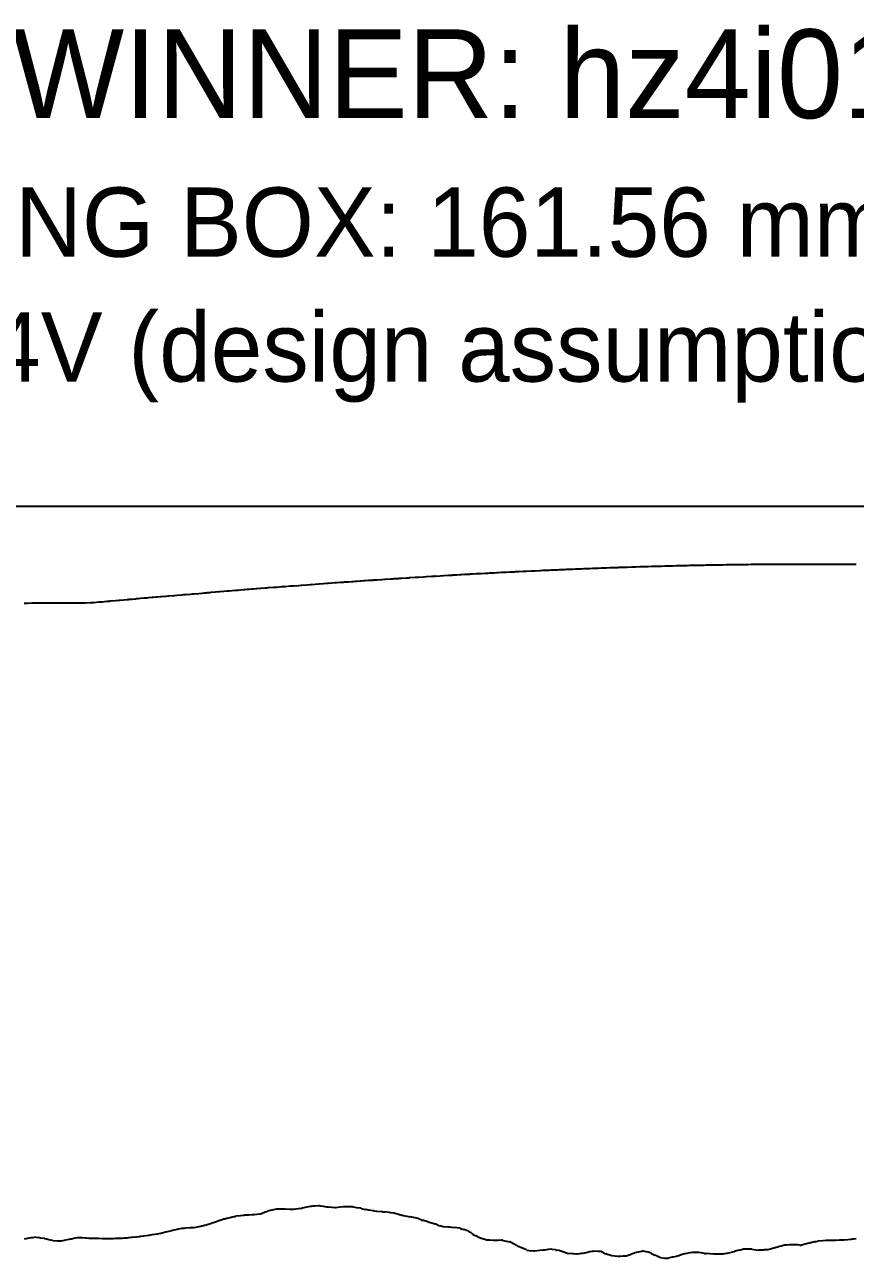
# Model space of a CAD drawing. Extents: x -22 to 217, y -59 to 33.
# Drawn here: x 7.58 to 37.53, y -11.46 to 33.02 of the extents above; entities that cross this region are included whole.
import ezdxf

# ---------------------------------------------------------------- set-up
doc = ezdxf.new("R2010")
doc.units = 0

msp = doc.modelspace()

# ---------------------------------------------------------------- linework, layer by layer
at = {"layer": 'BOUNDING_BOX'}
msp.add_line((139.4452, 15.6545), (-22.1168, 15.6545), dxfattribs=at)
at = {"layer": 'MIDPLANE_Z0_OUTLINE'}
for p, q in [((26.1832, 13.3449), (26.2654, 13.3487)), ((26.2654, 13.3487), (26.2791, 13.3494)), ((26.2791, 13.3494), (26.4581, 13.3572)), ((26.4581, 13.3572), (26.4972, 13.3589)), ((26.4972, 13.3589), (26.5632, 13.3619)), ((26.5632, 13.3619), (26.5791, 13.3626)), ((26.5791, 13.3626), (26.7581, 13.3703)), ((26.7581, 13.3703), (26.8109, 13.3725)), ((26.8109, 13.3725), (26.8627, 13.3748)), ((26.8627, 13.3748), (26.8791, 13.3755)), ((26.8791, 13.3755), (27.0581, 13.383)), ((27.0581, 13.383), (27.1241, 13.3858)), ((27.1241, 13.3858), (27.1637, 13.3875)), ((27.1637, 13.3875), (27.1791, 13.3881)), ((27.1791, 13.3881), (27.3581, 13.3954)), ((27.3581, 13.3954), (27.4369, 13.3986)), ((27.4369, 13.3986), (27.4658, 13.3998)), ((27.4658, 13.3998), (27.4791, 13.4004)), ((27.4791, 13.4004), (27.6581, 13.4074)), ((27.6581, 13.4074), (27.7493, 13.411)), ((27.7493, 13.411), (27.7688, 13.4118)), ((27.7688, 13.4118), (27.7791, 13.4122)), ((27.7791, 13.4122), (27.9581, 13.4191)), ((27.9581, 13.4191), (28.0614, 13.4231)), ((28.0614, 13.4231), (28.0724, 13.4235)), ((28.0724, 13.4235), (28.0791, 13.4238)), ((28.0791, 13.4238), (28.2581, 13.4304)), ((28.2581, 13.4304), (28.373, 13.4347)), ((28.373, 13.4347), (28.3765, 13.4348)), ((28.3765, 13.4348), (28.3791, 13.4349)), ((28.3791, 13.4349), (28.471, 13.4382)), ((28.471, 13.4382), (28.5408, 13.4408)), ((28.5408, 13.4408), (28.5581, 13.4414)), ((28.5581, 13.4414), (28.6791, 13.4459)), ((28.6791, 13.4459), (28.6824, 13.446)), ((28.6824, 13.446), (28.6844, 13.4461)), ((28.6844, 13.4461), (28.8581, 13.4523)), ((28.8581, 13.4523), (28.9791, 13.4566)), ((28.9791, 13.4566), (28.9886, 13.4569)), ((28.9886, 13.4569), (28.9955, 13.4571)), ((28.9955, 13.4571), (29.1581, 13.4627)), ((29.1581, 13.4627), (29.2791, 13.4668)), ((29.2791, 13.4668), (29.2942, 13.4673)), ((29.2942, 13.4673), (29.3059, 13.4676)), ((29.3059, 13.4676), (29.4581, 13.4725)), ((29.4581, 13.4725), (29.5791, 13.4765)), ((29.5791, 13.4765), (29.5992, 13.4771)), ((29.5992, 13.4771), (29.6159, 13.4776)), ((29.6159, 13.4776), (29.7581, 13.482)), ((29.7581, 13.482), (29.8791, 13.4857)), ((29.8791, 13.4857), (29.9036, 13.4864)), ((29.9036, 13.4864), (29.9254, 13.487)), ((29.9254, 13.487), (30.0581, 13.491)), ((30.0581, 13.491), (30.1791, 13.4945)), ((30.1791, 13.4945), (30.2074, 13.4953)), ((30.2074, 13.4953), (30.2344, 13.4961)), ((30.2344, 13.4961), (30.3581, 13.4996)), ((30.3581, 13.4996), (30.4791, 13.503)), ((30.4791, 13.503), (30.5106, 13.5038)), ((30.5106, 13.5038), (30.543, 13.5047)), ((30.543, 13.5047), (30.6581, 13.5078)), ((30.6581, 13.5078), (30.7791, 13.5111)), ((30.7791, 13.5111), (30.8134, 13.5119)), ((30.8134, 13.5119), (30.8512, 13.5129)), ((30.8512, 13.5129), (30.9581, 13.5156)), ((30.9581, 13.5156), (31.0791, 13.5187)), ((31.0791, 13.5187), (31.1156, 13.5196)), ((31.1156, 13.5196), (31.1589, 13.5206)), ((31.1589, 13.5206), (31.2581, 13.523)), ((31.2581, 13.523), (31.3791, 13.526)), ((31.3791, 13.526), (31.4173, 13.5268)), ((31.4173, 13.5268), (31.4662, 13.5279)), ((31.4662, 13.5279), (31.5581, 13.53)), ((31.5581, 13.53), (31.6791, 13.5327)), ((31.6791, 13.5327), (31.7186, 13.5335)), ((31.7186, 13.5335), (31.7729, 13.5346)), ((31.7729, 13.5346), (31.8581, 13.5364)), ((31.8581, 13.5364), (31.9791, 13.539)), ((31.9791, 13.539), (32.0193, 13.5397)), ((32.0193, 13.5397), (32.0791, 13.5408)), ((32.0791, 13.5408), (32.1581, 13.5423)), ((32.1581, 13.5423), (32.2791, 13.5446)), ((32.2791, 13.5446), (32.3197, 13.5453)), ((32.3197, 13.5453), (32.3847, 13.5464)), ((32.3847, 13.5464), (32.4581, 13.5476)), ((32.4581, 13.5476), (32.5791, 13.5497)), ((32.5791, 13.5497), (32.6198, 13.5503)), ((32.6198, 13.5503), (32.6897, 13.5514)), ((32.6897, 13.5514), (32.7581, 13.5524)), ((32.7581, 13.5524), (32.8791, 13.5543)), ((32.8791, 13.5543), (32.9196, 13.5549)), ((32.9196, 13.5549), (32.9942, 13.5559)), ((32.9942, 13.5559), (33.0581, 13.5567)), ((33.0581, 13.5567), (33.1791, 13.5584)), ((33.1791, 13.5584), (33.2192, 13.5589)), ((33.2192, 13.5589), (33.2982, 13.5598)), ((33.2982, 13.5598), (33.3581, 13.5606)), ((33.3581, 13.5606), (33.4791, 13.5621)), ((33.4791, 13.5621), (33.5187, 13.5625)), ((33.5187, 13.5625), (33.6017, 13.5634)), ((33.6017, 13.5634), (33.6581, 13.564)), ((33.6581, 13.564), (33.7791, 13.5653)), ((33.7791, 13.5653), (33.8181, 13.5656)), ((33.8181, 13.5656), (33.9047, 13.5664)), ((33.9047, 13.5664), (33.9581, 13.5669)), ((33.9581, 13.5669), (34.0791, 13.568)), ((34.0791, 13.568), (34.1175, 13.5683)), ((34.1175, 13.5683), (34.2073, 13.569)), ((34.2073, 13.569), (34.2581, 13.5694)), ((34.2581, 13.5694), (34.3791, 13.5703)), ((34.3791, 13.5703), (34.4169, 13.5705)), ((34.4169, 13.5705), (34.5094, 13.5711)), ((34.5094, 13.5711), (34.5581, 13.5714)), ((34.5581, 13.5714), (34.6791, 13.5721)), ((34.6791, 13.5721), (34.7164, 13.5723)), ((34.7164, 13.5723), (34.811, 13.5727)), ((34.811, 13.5727), (34.8581, 13.5729)), ((34.8581, 13.5729), (34.9791, 13.5734)), ((34.9791, 13.5734), (35.016, 13.5735)), ((35.016, 13.5735), (35.1121, 13.5738)), ((35.1121, 13.5738), (35.1581, 13.5739)), ((35.1581, 13.5739), (35.2791, 13.5743)), ((35.2791, 13.5743), (35.3157, 13.5743)), ((35.3157, 13.5743), (35.4127, 13.5744)), ((35.4127, 13.5744), (35.4581, 13.5745)), ((35.4581, 13.5745), (35.5791, 13.5746)), ((35.5791, 13.5746), (35.6155, 13.5746)), ((35.6155, 13.5746), (35.7129, 13.5746)), ((35.7129, 13.5746), (35.7581, 13.5746)), ((35.7581, 13.5746), (35.8791, 13.5745)), ((35.8791, 13.5745), (35.9155, 13.5745)), ((35.9155, 13.5745), (36.0127, 13.5744)), ((36.0127, 13.5744), (36.0581, 13.5743)), ((36.0581, 13.5743), (36.1791, 13.5742)), ((36.1791, 13.5742), (36.2156, 13.5741)), ((36.2156, 13.5741), (36.3122, 13.5739)), ((36.3122, 13.5739), (36.3581, 13.5737)), ((36.3581, 13.5737), (36.4791, 13.5735)), ((36.4791, 13.5735), (36.5158, 13.5734)), ((36.5158, 13.5734), (36.6114, 13.5731)), ((36.6114, 13.5731), (36.6581, 13.5729)), ((36.6581, 13.5729), (36.7791, 13.5725)), ((36.7791, 13.5725), (36.816, 13.5724)), ((36.816, 13.5724), (36.9103, 13.572)), ((36.9103, 13.572), (36.9581, 13.5718)), ((36.9581, 13.5718), (37.0791, 13.5713)), ((37.0791, 13.5713), (37.1163, 13.5711)), ((37.1163, 13.5711), (37.2089, 13.5706)), ((37.2089, 13.5706), (37.2581, 13.5703)), ((37.2581, 13.5703), (37.3791, 13.5697)), ((37.3791, 13.5697), (37.4166, 13.5695)), ((37.4166, 13.5695), (37.5073, 13.569)), ((37.5073, 13.569), (37.5581, 13.5686)), ((18.6581, 12.8961), (18.7791, 12.9051)), ((18.7791, 12.9051), (18.8128, 12.9075)), ((18.8128, 12.9075), (18.8483, 12.9099)), ((18.8483, 12.9099), (18.9581, 12.9179)), ((18.9581, 12.9179), (19.0791, 12.9267)), ((19.0791, 12.9267), (19.1193, 12.9295)), ((19.1193, 12.9295), (19.1714, 12.9331)), ((19.1714, 12.9331), (19.2581, 12.9392)), ((19.2581, 12.9392), (19.3791, 12.9479)), ((19.3791, 12.9479), (19.422, 12.9508)), ((19.422, 12.9508), (19.494, 12.9556)), ((19.494, 12.9556), (19.5581, 12.9601)), ((19.5581, 12.9601), (19.6791, 12.9686)), ((19.6791, 12.9686), (19.7199, 12.9713)), ((19.7199, 12.9713), (19.8161, 12.9778)), ((19.8161, 12.9778), (19.8581, 12.9807)), ((19.8581, 12.9807), (19.9791, 12.989)), ((19.9791, 12.989), (20.0113, 12.9912)), ((20.0113, 12.9912), (20.1378, 12.9995)), ((20.1378, 12.9995), (20.1581, 13.0009)), ((20.1581, 13.0009), (20.2791, 13.0091)), ((20.2791, 13.0091), (20.2937, 13.0101)), ((20.2937, 13.0101), (20.443, 13.0198)), ((20.443, 13.0198), (20.4581, 13.0207)), ((20.4581, 13.0207), (20.4591, 13.0208)), ((20.4591, 13.0208), (20.5732, 13.0285)), ((20.5732, 13.0285), (20.5791, 13.0289)), ((20.5791, 13.0289), (20.7581, 13.0404)), ((20.7581, 13.0404), (20.7801, 13.0418)), ((20.7801, 13.0418), (20.8654, 13.0474)), ((20.8654, 13.0474), (20.8791, 13.0483)), ((20.8791, 13.0483), (21.0581, 13.0597)), ((21.0581, 13.0597), (21.1007, 13.0624)), ((21.1007, 13.0624), (21.1625, 13.0664)), ((21.1625, 13.0664), (21.1791, 13.0675)), ((21.1791, 13.0675), (21.3581, 13.0787)), ((21.3581, 13.0787), (21.421, 13.0827)), ((21.421, 13.0827), (21.4632, 13.0854)), ((21.4632, 13.0854), (21.4791, 13.0864)), ((21.4791, 13.0864), (21.6581, 13.0975)), ((21.6581, 13.0975), (21.7409, 13.1026)), ((21.7409, 13.1026), (21.7666, 13.1043)), ((21.7666, 13.1043), (21.7791, 13.1051)), ((21.7791, 13.1051), (21.9581, 13.116)), ((21.9581, 13.116), (22.0606, 13.1222)), ((22.0606, 13.1222), (22.0721, 13.123)), ((22.0721, 13.123), (22.0791, 13.1234)), ((22.0791, 13.1234), (22.2483, 13.1336)), ((22.2483, 13.1336), (22.2581, 13.1342)), ((22.2581, 13.1342), (22.3666, 13.1407)), ((22.3691, 13.1409), (22.3666, 13.1407)), ((22.3791, 13.1415), (22.3691, 13.1409)), ((22.3791, 13.1415), (22.3797, 13.1416)), ((22.3797, 13.1416), (22.3799, 13.1416)), ((22.3799, 13.1416), (22.5581, 13.1525)), ((22.5581, 13.1525), (22.6791, 13.16)), ((22.6791, 13.16), (22.6908, 13.1607)), ((22.6908, 13.1607), (22.6995, 13.1612)), ((22.6995, 13.1612), (22.8581, 13.1708)), ((22.8581, 13.1708), (22.9791, 13.1781)), ((22.9791, 13.1781), (23.0006, 13.1793)), ((23.0006, 13.1793), (23.0187, 13.1804)), ((23.0187, 13.1804), (23.1581, 13.1886)), ((23.1581, 13.1886), (23.2791, 13.1958)), ((23.2791, 13.1958), (23.3087, 13.1974)), ((23.3087, 13.1974), (23.3373, 13.199)), ((23.3373, 13.199), (23.4581, 13.206)), ((23.4581, 13.206), (23.5791, 13.213)), ((23.5791, 13.213), (23.615, 13.215)), ((23.615, 13.215), (23.6555, 13.2172)), ((23.6555, 13.2172), (23.7581, 13.223)), ((23.7581, 13.223), (23.8791, 13.2298)), ((23.8791, 13.2298), (23.9193, 13.2319)), ((23.9193, 13.2319), (23.9731, 13.2348)), ((23.9731, 13.2348), (24.0581, 13.2395)), ((24.0581, 13.2395), (24.1791, 13.2461)), ((24.1791, 13.2461), (24.2212, 13.2483)), ((24.2212, 13.2483), (24.2902, 13.2519)), ((24.2902, 13.2519), (24.3581, 13.2555)), ((24.3581, 13.2555), (24.4791, 13.262)), ((24.4791, 13.262), (24.5204, 13.2641)), ((24.5204, 13.2641), (24.6068, 13.2685)), ((24.6068, 13.2685), (24.6581, 13.2712)), ((24.6581, 13.2712), (24.7791, 13.2775)), ((24.7791, 13.2775), (24.8164, 13.2793)), ((24.8164, 13.2793), (24.9229, 13.2846)), ((24.9229, 13.2846), (24.9581, 13.2864)), ((24.9581, 13.2864), (25.0791, 13.2926)), ((25.0791, 13.2926), (25.1084, 13.294)), ((25.1084, 13.294), (25.2387, 13.3003)), ((25.2387, 13.3003), (25.2581, 13.3013)), ((25.2581, 13.3013), (25.3791, 13.3074)), ((25.3791, 13.3074), (25.3954, 13.3081)), ((25.3954, 13.3081), (25.554, 13.3156)), ((25.554, 13.3156), (25.5581, 13.3158)), ((25.5581, 13.3158), (25.6383, 13.3198)), ((25.6383, 13.3198), (25.6777, 13.3217)), ((25.6777, 13.3217), (25.6791, 13.3217)), ((25.6791, 13.3217), (25.8581, 13.33)), ((25.8581, 13.33), (25.8688, 13.3305)), ((25.8688, 13.3305), (25.97, 13.3353)), ((25.97, 13.3353), (25.9791, 13.3357)), ((25.9791, 13.3357), (26.1581, 13.3438)), ((26.1581, 13.3438), (26.1832, 13.3449)), ((13.0791, 12.4536), (13.2581, 12.4685)), ((13.2581, 12.4685), (13.3113, 12.473)), ((13.3113, 12.473), (13.3621, 12.4774)), ((13.3621, 12.4774), (13.3791, 12.4788)), ((13.3791, 12.4788), (13.5581, 12.4937)), ((13.5581, 12.4937), (13.6388, 12.5004)), ((13.6388, 12.5004), (13.666, 12.5028)), ((13.666, 12.5028), (13.6791, 12.5039)), ((13.6791, 12.5039), (13.8581, 12.5188)), ((13.8581, 12.5188), (13.9662, 12.5278)), ((13.9662, 12.5278), (13.974, 12.5285)), ((13.974, 12.5285), (13.9791, 12.529)), ((13.9791, 12.529), (14.0622, 12.5359)), ((14.0622, 12.5359), (14.1208, 12.5407)), ((14.1208, 12.5407), (14.1581, 12.544)), ((14.1581, 12.544), (14.2791, 12.5545)), ((14.2791, 12.5545), (14.2878, 12.5552)), ((14.2878, 12.5552), (14.294, 12.5557)), ((14.294, 12.5557), (14.4581, 12.5698)), ((14.4581, 12.5698), (14.5791, 12.5802)), ((14.5791, 12.5802), (14.6021, 12.582)), ((14.6021, 12.582), (14.6219, 12.5836)), ((14.6219, 12.5836), (14.7581, 12.5951)), ((14.7581, 12.5951), (14.8791, 12.6053)), ((14.8791, 12.6053), (14.9133, 12.6081)), ((14.9133, 12.6081), (14.9492, 12.6109)), ((14.9492, 12.6109), (15.0581, 12.62)), ((15.0581, 12.62), (15.1791, 12.63)), ((15.1791, 12.63), (15.2204, 12.6333)), ((15.2204, 12.6333), (15.2759, 12.6376)), ((15.2759, 12.6376), (15.3581, 12.6443)), ((15.3581, 12.6443), (15.4791, 12.6542)), ((15.4791, 12.6542), (15.5224, 12.6575)), ((15.5224, 12.6575), (15.602, 12.6637)), ((15.602, 12.6637), (15.6581, 12.6682)), ((15.6581, 12.6682), (15.7791, 12.678)), ((15.7791, 12.678), (15.8173, 12.6809)), ((15.8173, 12.6809), (15.9277, 12.6894)), ((15.9277, 12.6894), (15.9581, 12.6918)), ((15.9581, 12.6918), (16.0791, 12.7014)), ((16.0791, 12.7014), (16.102, 12.7032)), ((16.102, 12.7032), (16.253, 12.7147)), ((16.253, 12.7147), (16.2581, 12.7151)), ((16.2581, 12.7151), (16.3175, 12.7198)), ((16.3175, 12.7198), (16.3757, 12.7244)), ((16.3757, 12.7244), (16.3791, 12.7246)), ((16.3791, 12.7246), (16.5581, 12.7382)), ((16.5581, 12.7382), (16.578, 12.7397)), ((16.578, 12.7397), (16.6654, 12.7465)), ((16.6654, 12.7465), (16.6791, 12.7476)), ((16.6791, 12.7476), (16.8581, 12.7611)), ((16.8581, 12.7611), (16.9028, 12.7644)), ((16.9028, 12.7644), (16.9621, 12.7691)), ((16.9621, 12.7691), (16.9791, 12.7704)), ((16.9791, 12.7704), (17.1581, 12.7838)), ((17.1581, 12.7838), (17.2273, 12.789)), ((17.2273, 12.789), (17.2639, 12.7918)), ((17.2639, 12.7918), (17.2791, 12.793)), ((17.2791, 12.793), (17.4581, 12.8063)), ((17.4581, 12.8063), (17.5516, 12.8133)), ((17.5516, 12.8133), (17.5694, 12.8146)), ((17.5694, 12.8146), (17.5791, 12.8154)), ((17.5791, 12.8154), (17.7581, 12.8286)), ((17.7581, 12.8286), (17.8757, 12.8374)), ((17.8757, 12.8374), (17.8776, 12.8375)), ((17.8776, 12.8375), (17.8791, 12.8376)), ((17.8791, 12.8376), (17.9027, 12.8394)), ((17.9027, 12.8394), (17.9216, 12.8407)), ((17.9216, 12.8407), (18.0581, 12.8512)), ((18.0581, 12.8512), (18.1791, 12.8605)), ((18.1791, 12.8605), (18.1913, 12.8613)), ((18.1913, 12.8613), (18.2003, 12.862)), ((18.2003, 12.862), (18.3581, 12.8739)), ((18.3581, 12.8739), (18.4791, 12.883)), ((18.4791, 12.883), (18.5033, 12.8848)), ((18.5033, 12.8848), (18.5246, 12.8863)), ((18.5246, 12.8863), (18.6581, 12.8961)), ((7.5581, 12.1644), (7.6048, 12.1665)), ((7.6048, 12.1665), (7.6627, 12.1692)), ((7.6627, 12.1692), (7.6791, 12.17)), ((7.6791, 12.17), (7.8581, 12.1712)), ((7.8581, 12.1712), (7.9099, 12.1715)), ((7.9099, 12.1715), (7.9633, 12.1719)), ((7.9633, 12.1719), (7.9791, 12.172)), ((7.9791, 12.172), (8.1581, 12.1721)), ((8.1581, 12.1721), (8.2105, 12.1721)), ((8.2105, 12.1721), (8.2635, 12.1722)), ((8.2635, 12.1722), (8.2791, 12.1722)), ((8.2791, 12.1722), (8.4581, 12.1722)), ((8.4581, 12.1722), (8.5105, 12.1722)), ((8.5105, 12.1722), (8.5635, 12.1722)), ((8.5635, 12.1722), (8.5791, 12.1722)), ((8.5791, 12.1722), (8.7581, 12.1722)), ((8.7581, 12.1722), (8.8105, 12.1722)), ((8.8105, 12.1722), (8.8635, 12.1722)), ((8.8635, 12.1722), (8.8791, 12.1722)), ((8.8791, 12.1722), (9.0581, 12.1722)), ((9.0581, 12.1722), (9.1106, 12.1722)), ((9.1106, 12.1722), (9.1635, 12.1723)), ((9.1635, 12.1723), (9.1791, 12.1723)), ((9.1791, 12.1723), (9.3581, 12.1729)), ((9.3581, 12.1729), (9.4114, 12.1731)), ((9.4114, 12.1731), (9.4634, 12.1733)), ((9.4634, 12.1733), (9.4791, 12.1733)), ((9.4791, 12.1733), (9.6581, 12.1768)), ((9.6581, 12.1768), (9.7162, 12.1779)), ((9.7162, 12.1779), (9.7633, 12.1789)), ((9.7633, 12.1789), (9.7791, 12.1792)), ((9.7791, 12.1792), (9.9581, 12.1881)), ((9.9581, 12.1881), (10.03, 12.1917)), ((10.03, 12.1917), (10.0646, 12.1935)), ((10.0646, 12.1935), (10.0791, 12.1943)), ((10.0791, 12.1943), (10.2581, 12.2078)), ((10.2581, 12.2078), (10.3533, 12.215)), ((10.3533, 12.215), (10.3699, 12.2163)), ((10.3699, 12.2163), (10.3791, 12.217)), ((10.3791, 12.217), (10.542, 12.2311)), ((10.542, 12.2311), (10.5581, 12.2325)), ((10.5581, 12.2325), (10.6539, 12.2407)), ((10.6617, 12.2415), (10.6539, 12.2407)), ((10.6791, 12.243), (10.6617, 12.2415)), ((10.6791, 12.243), (10.6806, 12.2431)), ((10.6806, 12.2431), (10.6815, 12.2432)), ((10.6815, 12.2432), (10.8581, 12.2595)), ((10.8581, 12.2595), (10.9791, 12.2707)), ((10.9791, 12.2707), (10.9973, 12.2723)), ((10.9973, 12.2723), (11.0119, 12.2736)), ((11.0119, 12.2736), (11.1581, 12.287)), ((11.1581, 12.287), (11.2791, 12.2981)), ((11.2791, 12.2981), (11.3107, 12.3009)), ((11.3107, 12.3009), (11.3419, 12.3036)), ((11.3419, 12.3036), (11.4581, 12.3141)), ((11.4581, 12.3141), (11.5791, 12.325)), ((11.5791, 12.325), (11.6196, 12.3285)), ((11.6196, 12.3285), (11.6712, 12.3329)), ((11.6712, 12.3329), (11.7581, 12.3406)), ((11.7581, 12.3406), (11.8791, 12.3514)), ((11.8791, 12.3514), (11.9228, 12.3551)), ((11.9228, 12.3551), (11.9999, 12.3616)), ((11.9999, 12.3616), (12.0581, 12.3667)), ((12.0581, 12.3667), (12.1791, 12.3773)), ((12.1791, 12.3773), (12.2179, 12.3805)), ((12.2179, 12.3805), (12.3281, 12.3898)), ((12.3281, 12.3898), (12.3581, 12.3924)), ((12.3581, 12.3924), (12.4791, 12.4029)), ((12.4791, 12.4029), (12.5007, 12.4047)), ((12.5007, 12.4047), (12.656, 12.4177)), ((12.656, 12.4177), (12.6581, 12.4178)), ((12.6581, 12.4178), (12.6801, 12.4198)), ((12.6801, 12.4198), (12.7734, 12.4278)), ((12.7734, 12.4278), (12.7791, 12.4283)), ((12.7791, 12.4283), (12.9581, 12.4433)), ((12.9581, 12.4433), (12.9837, 12.4454)), ((12.9837, 12.4454), (13.0638, 12.4523)), ((13.0638, 12.4523), (13.0791, 12.4536)), ((16.3051, -9.7802), (16.2581, -9.7985)), ((16.3583, -9.7596), (16.3051, -9.7802)), ((16.3791, -9.7515), (16.3583, -9.7596)), ((16.5581, -9.7095), (16.3791, -9.7515)), ((16.6506, -9.6877), (16.5581, -9.7095)), ((16.6691, -9.6839), (16.6506, -9.6877)), ((16.6791, -9.6818), (16.6691, -9.6839)), ((16.8581, -9.686), (16.6791, -9.6818)), ((16.9502, -9.6881), (16.8581, -9.686)), ((16.9694, -9.6889), (16.9502, -9.6881)), ((16.9791, -9.6893), (16.9694, -9.6889)), ((17.1581, -9.6978), (16.9791, -9.6893)), ((17.2367, -9.7016), (17.1581, -9.6978)), ((17.2659, -9.6997), (17.2367, -9.7016)), ((17.2791, -9.6989), (17.2659, -9.6997)), ((17.4432, -9.6751), (17.2791, -9.6989)), ((17.4581, -9.673), (17.4432, -9.6751)), ((17.5531, -9.6593), (17.4581, -9.673)), ((17.5531, -9.6593), (17.5628, -9.6577)), ((17.5628, -9.6577), (17.5791, -9.6552)), ((17.5816, -9.655), (17.5791, -9.6552)), ((17.5836, -9.6548), (17.5816, -9.655)), ((17.7581, -9.6144), (17.5836, -9.6548)), ((17.8791, -9.5864), (17.7581, -9.6144)), ((17.9143, -9.5852), (17.8791, -9.5864)), ((17.9546, -9.5837), (17.9143, -9.5852)), ((18.0581, -9.5756), (17.9546, -9.5837)), ((18.1791, -9.5661), (18.0581, -9.5756)), ((18.2144, -9.5693), (18.1791, -9.5661)), ((18.2645, -9.5739), (18.2144, -9.5693)), ((18.3581, -9.5901), (18.2645, -9.5739)), ((18.4791, -9.6112), (18.3581, -9.5901)), ((18.505, -9.6101), (18.4791, -9.6112)), ((18.5292, -9.6091), (18.505, -9.6101)), ((18.6581, -9.6231), (18.5292, -9.6091)), ((18.7791, -9.6362), (18.6581, -9.6231)), ((18.7925, -9.6356), (18.7791, -9.6362)), ((18.8032, -9.6351), (18.7925, -9.6356)), ((18.9581, -9.6167), (18.8032, -9.6351)), ((19.0791, -9.6023), (18.9581, -9.6167)), ((19.1065, -9.6033), (19.0791, -9.6023)), ((19.134, -9.6044), (19.1065, -9.6033)), ((19.2581, -9.6037), (19.134, -9.6044)), ((19.3791, -9.603), (19.2581, -9.6037)), ((19.4022, -9.6081), (19.3791, -9.603)), ((19.4252, -9.6131), (19.4022, -9.6081)), ((19.5581, -9.6328), (19.4252, -9.6131)), ((19.6791, -9.6507), (19.5581, -9.6328)), ((19.6837, -9.651), (19.6791, -9.6507)), ((19.6871, -9.6512), (19.6837, -9.651)), ((19.7011, -9.655), (19.6871, -9.6512)), ((19.7165, -9.6593), (19.7011, -9.655)), ((19.7165, -9.6593), (19.8581, -9.6957)), ((19.9253, -9.713), (19.8581, -9.6957)), ((19.9666, -9.7228), (19.9253, -9.713)), ((19.9791, -9.7258), (19.9666, -9.7228)), ((20.1581, -9.7527), (19.9791, -9.7258)), ((20.182, -9.7564), (20.1581, -9.7527)), ((20.2722, -9.7659), (20.182, -9.7564)), ((20.2791, -9.7667), (20.2722, -9.7659)), ((20.4581, -9.779), (20.2791, -9.7667)), ((20.4592, -9.7791), (20.4581, -9.779)), ((20.4873, -9.7802), (20.4592, -9.7791)), ((20.4873, -9.7802), (20.5791, -9.7839)), ((20.5834, -9.7847), (20.5791, -9.7839)), ((20.7271, -9.8113), (20.5834, -9.7847)), ((14.2791, -10.2144), (14.1581, -10.2481)), ((14.3125, -10.2044), (14.2791, -10.2144)), ((14.3429, -10.1954), (14.3125, -10.2044)), ((14.4581, -10.1505), (14.3429, -10.1954)), ((14.5791, -10.1034), (14.4581, -10.1505)), ((14.6139, -10.0935), (14.5791, -10.1034)), ((14.6609, -10.0802), (14.6139, -10.0935)), ((14.7581, -10.0528), (14.6609, -10.0802)), ((14.7963, -10.042), (14.7581, -10.0528)), ((14.859, -10.0273), (14.7963, -10.042)), ((14.8791, -10.0226), (14.859, -10.0273)), ((15.0275, -9.9847), (14.8791, -10.0226)), ((15.0581, -9.9769), (15.0275, -9.9847)), ((15.1273, -9.9593), (15.0581, -9.9769)), ((15.1273, -9.9593), (15.1428, -9.9554)), ((15.1428, -9.9554), (15.1791, -9.9463)), ((15.1874, -9.9454), (15.1791, -9.9463)), ((15.1936, -9.9448), (15.1874, -9.9454)), ((15.3581, -9.9257), (15.1936, -9.9448)), ((15.4791, -9.9117), (15.3581, -9.9257)), ((15.5064, -9.909), (15.4791, -9.9117)), ((15.5318, -9.9065), (15.5064, -9.909)), ((15.6581, -9.9014), (15.5318, -9.9065)), ((15.7791, -9.8966), (15.6581, -9.9014)), ((15.8142, -9.8921), (15.7791, -9.8966)), ((15.8509, -9.8874), (15.8142, -9.8921)), ((15.9581, -9.8797), (15.8509, -9.8874)), ((16.0791, -9.8711), (15.9581, -9.8797)), ((16.1429, -9.845), (16.0791, -9.8711)), ((16.2282, -9.8101), (16.1429, -9.845)), ((16.2581, -9.7985), (16.2282, -9.8101)), ((20.7581, -9.8141), (20.7271, -9.8113)), ((20.8791, -9.8252), (20.7581, -9.8141)), ((20.9068, -9.8337), (20.8791, -9.8252)), ((20.9817, -9.8567), (20.9068, -9.8337)), ((21.0581, -9.8779), (20.9817, -9.8567)), ((21.1791, -9.9115), (21.0581, -9.8779)), ((21.2032, -9.9121), (21.1791, -9.9115)), ((21.2257, -9.9127), (21.2032, -9.9121)), ((21.2257, -9.9127), (21.3581, -9.9384)), ((21.3581, -9.9384), (21.4652, -9.9593)), ((21.4692, -9.96), (21.4652, -9.9593)), ((21.477, -9.9614), (21.4692, -9.96)), ((21.4783, -9.9619), (21.477, -9.9614)), ((21.4791, -9.9622), (21.4783, -9.9619)), ((21.6581, -9.9974), (21.4791, -9.9622)), ((21.7272, -10.0111), (21.6581, -9.9974)), ((21.7682, -10.0277), (21.7272, -10.0111)), ((21.7791, -10.0322), (21.7682, -10.0277)), ((21.9026, -10.0802), (21.7791, -10.0322)), ((21.9026, -10.0802), (21.9425, -10.0958)), ((21.9581, -10.0992), (21.9425, -10.0958)), ((22.0791, -10.126), (21.9581, -10.0992)), ((22.1034, -10.1381), (22.0791, -10.126)), ((22.1679, -10.1704), (22.1034, -10.1381)), ((22.2581, -10.193), (22.1679, -10.1704)), ((22.3791, -10.2232), (22.2581, -10.193)), ((22.3931, -10.2286), (22.3791, -10.2232)), ((22.4051, -10.2332), (22.3931, -10.2286)), ((11.7581, -10.6754), (11.7214, -10.6802)), ((11.7637, -10.6747), (11.7581, -10.6754)), ((11.8674, -10.6615), (11.7637, -10.6747)), ((11.8791, -10.6601), (11.8674, -10.6615)), ((12.0581, -10.6328), (11.8791, -10.6601)), ((12.114, -10.6243), (12.0581, -10.6328)), ((12.1617, -10.6173), (12.114, -10.6243)), ((12.1791, -10.6148), (12.1617, -10.6173)), ((12.3581, -10.5831), (12.1791, -10.6148)), ((12.4762, -10.5621), (12.3581, -10.5831)), ((12.478, -10.5618), (12.4762, -10.5621)), ((12.4791, -10.5617), (12.478, -10.5618)), ((12.4852, -10.5601), (12.4791, -10.5617)), ((12.4888, -10.5592), (12.4852, -10.5601)), ((12.6581, -10.52), (12.4888, -10.5592)), ((12.7791, -10.4919), (12.6581, -10.52)), ((12.823, -10.4802), (12.7791, -10.4919)), ((12.8708, -10.4675), (12.823, -10.4802)), ((12.9581, -10.4468), (12.8708, -10.4675)), ((13.0791, -10.4182), (12.9581, -10.4468)), ((13.1195, -10.4114), (13.0791, -10.4182)), ((13.2486, -10.3897), (13.1195, -10.4114)), ((13.2581, -10.3886), (13.2486, -10.3897)), ((13.3315, -10.3802), (13.2581, -10.3886)), ((13.3752, -10.3752), (13.3315, -10.3802)), ((13.3791, -10.3748), (13.3752, -10.3752)), ((13.5581, -10.3613), (13.3791, -10.3748)), ((13.5786, -10.3598), (13.5581, -10.3613)), ((13.667, -10.3561), (13.5786, -10.3598)), ((13.6791, -10.3556), (13.667, -10.3561)), ((13.8581, -10.3232), (13.6791, -10.3556)), ((13.9277, -10.3106), (13.8581, -10.3232)), ((13.9631, -10.3027), (13.9277, -10.3106)), ((13.9791, -10.2991), (13.9631, -10.3027)), ((14.0623, -10.2752), (13.9791, -10.2991)), ((14.1181, -10.2593), (14.0623, -10.2752)), ((14.1581, -10.2481), (14.1181, -10.2593)), ((22.4543, -10.2494), (22.4051, -10.2332)), ((22.4841, -10.2593), (22.4543, -10.2494)), ((22.4841, -10.2593), (22.5581, -10.2837)), ((22.6306, -10.3077), (22.5581, -10.2837)), ((22.6678, -10.3216), (22.6306, -10.3077)), ((22.6791, -10.3258), (22.6678, -10.3216)), ((22.8581, -10.3363), (22.6791, -10.3258)), ((22.8996, -10.3387), (22.8581, -10.3363)), ((22.9682, -10.3499), (22.8996, -10.3387)), ((22.9791, -10.3517), (22.9682, -10.3499)), ((23.1581, -10.3582), (22.9791, -10.3517)), ((23.1794, -10.3589), (23.1581, -10.3582)), ((23.2755, -10.373), (23.1794, -10.3589)), ((23.2791, -10.3735), (23.2755, -10.373)), ((23.2982, -10.3802), (23.2791, -10.3735)), ((23.2982, -10.3802), (23.4164, -10.422)), ((23.4581, -10.4372), (23.4164, -10.422)), ((23.5791, -10.4813), (23.4581, -10.4372)), ((23.5996, -10.4961), (23.5791, -10.4813)), ((23.6244, -10.5139), (23.5996, -10.4961)), ((23.6759, -10.5447), (23.6244, -10.5139)), ((23.7003, -10.5592), (23.6759, -10.5447)), ((23.7003, -10.5592), (23.7581, -10.6046)), ((23.8005, -10.6378), (23.7581, -10.6046)), ((23.8718, -10.6597), (23.8005, -10.6378)), ((23.8791, -10.6619), (23.8718, -10.6597)), ((23.9169, -10.6802), (23.8791, -10.6619)), ((7.6791, -10.7453), (7.5581, -10.766)), ((7.727, -10.7371), (7.6791, -10.7453)), ((7.8166, -10.7218), (7.727, -10.7371)), ((7.8581, -10.7164), (7.8166, -10.7218)), ((7.9791, -10.7008), (7.8581, -10.7164)), ((7.9989, -10.704), (7.9791, -10.7008)), ((8.1157, -10.7226), (7.9989, -10.704)), ((8.1581, -10.728), (8.1157, -10.7226)), ((8.2791, -10.7433), (8.1581, -10.728)), ((8.3107, -10.7513), (8.2791, -10.7433)), ((8.3715, -10.7668), (8.3107, -10.7513)), ((8.4581, -10.7901), (8.3715, -10.7668)), ((8.5791, -10.8226), (8.4581, -10.7901)), ((8.598, -10.8234), (8.5791, -10.8226)), ((8.6143, -10.8241), (8.598, -10.8234)), ((8.7581, -10.8349), (8.6143, -10.8241)), ((8.8791, -10.844), (8.7581, -10.8349)), ((8.8892, -10.8426), (8.8791, -10.844)), ((8.8968, -10.8415), (8.8892, -10.8426)), ((9.0581, -10.8055), (8.8968, -10.8415)), ((9.1791, -10.7785), (9.0581, -10.8055)), ((9.2218, -10.7719), (9.1791, -10.7785)), ((9.2747, -10.7636), (9.2218, -10.7719)), ((9.3581, -10.7463), (9.2747, -10.7636)), ((9.4791, -10.721), (9.3581, -10.7463)), ((9.5142, -10.7207), (9.4791, -10.721)), ((9.6184, -10.7199), (9.5142, -10.7207)), ((9.6581, -10.724), (9.6184, -10.7199)), ((9.7791, -10.7367), (9.6581, -10.724)), ((9.8164, -10.7383), (9.7791, -10.7367)), ((9.8965, -10.7418), (9.8164, -10.7383)), ((9.9581, -10.7434), (9.8965, -10.7418)), ((10.0791, -10.7465), (9.9581, -10.7434)), ((10.1182, -10.7472), (10.0791, -10.7465)), ((10.1898, -10.7485), (10.1182, -10.7472)), ((10.2581, -10.7497), (10.1898, -10.7485)), ((10.3791, -10.7518), (10.2581, -10.7497)), ((10.4187, -10.752), (10.3791, -10.7518)), ((10.4859, -10.7524), (10.4187, -10.752)), ((10.5581, -10.7529), (10.4859, -10.7524)), ((10.6791, -10.7536), (10.5581, -10.7529)), ((10.7199, -10.7526), (10.6791, -10.7536)), ((10.7874, -10.7509), (10.7199, -10.7526)), ((10.8581, -10.7493), (10.7874, -10.7509)), ((10.9791, -10.7465), (10.8581, -10.7493)), ((11.0215, -10.7439), (10.9791, -10.7465)), ((11.0993, -10.739), (11.0215, -10.7439)), ((11.1581, -10.7355), (11.0993, -10.739)), ((11.2791, -10.7283), (11.1581, -10.7355)), ((11.3203, -10.7242), (11.2791, -10.7283)), ((11.4245, -10.7138), (11.3203, -10.7242)), ((11.4581, -10.7106), (11.4245, -10.7138)), ((11.5791, -10.6991), (11.4581, -10.7106)), ((11.6039, -10.6958), (11.5791, -10.6991)), ((11.7214, -10.6802), (11.6039, -10.6958)), ((23.9169, -10.6802), (24.012, -10.7263)), ((24.0581, -10.7423), (24.012, -10.7263)), ((24.1791, -10.7843), (24.0581, -10.7423)), ((24.2069, -10.791), (24.1791, -10.7843)), ((24.2394, -10.7989), (24.2069, -10.791)), ((24.3581, -10.8087), (24.2394, -10.7989)), ((24.4791, -10.8186), (24.3581, -10.8087)), ((24.5027, -10.8166), (24.4791, -10.8186)), ((24.5236, -10.8147), (24.5027, -10.8166)), ((24.6581, -10.8108), (24.5236, -10.8147)), ((24.7791, -10.807), (24.6581, -10.8108)), ((24.8029, -10.8096), (24.7791, -10.807)), ((24.8261, -10.8122), (24.8029, -10.8096)), ((24.8261, -10.8122), (24.9581, -10.8381)), ((24.9581, -10.8381), (25.0662, -10.8593)), ((25.0688, -10.8598), (25.0662, -10.8593)), ((25.0768, -10.8615), (25.0688, -10.8598)), ((25.0785, -10.8619), (25.0768, -10.8615)), ((25.0791, -10.862), (25.0785, -10.8619)), ((25.2581, -10.9574), (25.0791, -10.862)), ((25.273, -10.9654), (25.2581, -10.9574)), ((25.2976, -10.9802), (25.273, -10.9654)), ((25.2976, -10.9802), (25.3791, -11.0295)), ((25.406, -11.0399), (25.3791, -11.0295)), ((25.4726, -11.0657), (25.406, -11.0399)), ((25.5581, -11.1035), (25.4726, -11.0657)), ((25.6791, -11.1572), (25.5581, -11.1035)), ((34.5581, -11.1021), (34.3836, -11.1547)), ((34.6791, -11.0656), (34.5581, -11.1021)), ((34.7305, -11.0528), (34.6791, -11.0656)), ((34.8038, -11.0345), (34.7305, -11.0528)), ((34.8581, -11.019), (34.8038, -11.0345)), ((34.9791, -10.9843), (34.8581, -11.019)), ((34.9851, -10.984), (34.9791, -10.9843)), ((35.0598, -10.9802), (34.9851, -10.984)), ((35.1581, -10.9753), (35.0598, -10.9802)), ((35.1633, -10.975), (35.1581, -10.9753)), ((35.2714, -10.968), (35.1633, -10.975)), ((35.2791, -10.9675), (35.2714, -10.968)), ((35.4581, -10.9732), (35.2791, -10.9675)), ((35.4649, -10.9734), (35.4581, -10.9732)), ((35.5309, -10.9802), (35.4649, -10.9734)), ((35.5309, -10.9802), (35.5791, -10.9852)), ((35.5883, -10.9828), (35.5791, -10.9852)), ((35.5984, -10.9802), (35.5883, -10.9828)), ((35.7581, -10.9389), (35.5984, -10.9802)), ((35.8138, -10.9245), (35.7581, -10.9389)), ((35.8617, -10.9173), (35.8138, -10.9245)), ((35.8791, -10.9147), (35.8617, -10.9173)), ((36.0127, -10.8814), (35.8791, -10.9147)), ((36.0581, -10.8702), (36.0127, -10.8814)), ((36.102, -10.8593), (36.0581, -10.8702)), ((36.102, -10.8593), (36.1188, -10.8557)), ((36.1188, -10.8557), (36.1791, -10.8428)), ((36.1893, -10.8419), (36.1791, -10.8428)), ((36.1971, -10.8412), (36.1893, -10.8419)), ((36.3581, -10.8261), (36.1971, -10.8412)), ((36.4791, -10.8148), (36.3581, -10.8261)), ((36.5044, -10.8128), (36.4791, -10.8148)), ((36.5274, -10.8109), (36.5044, -10.8128)), ((36.6581, -10.8141), (36.5274, -10.8109)), ((36.7791, -10.8171), (36.6581, -10.8141)), ((36.8039, -10.8145), (36.7791, -10.8171)), ((36.8262, -10.8122), (36.8039, -10.8145)), ((36.9581, -10.8059), (36.8262, -10.8122)), ((37.0791, -10.8001), (36.9581, -10.8059)), ((37.1064, -10.802), (37.0791, -10.8001)), ((37.1343, -10.804), (37.1064, -10.802)), ((37.2581, -10.7894), (37.1343, -10.804)), ((37.3791, -10.7751), (37.2581, -10.7894)), ((37.4181, -10.7729), (37.3791, -10.7751)), ((37.4682, -10.7701), (37.4181, -10.7729)), ((37.5581, -10.7594), (37.4682, -10.7701)), ((25.68, -11.1573), (25.6791, -11.1572)), ((25.6808, -11.1575), (25.68, -11.1573)), ((25.6853, -11.1584), (25.6808, -11.1575)), ((25.6899, -11.1593), (25.6853, -11.1584)), ((25.6899, -11.1593), (25.8581, -11.1886)), ((25.936, -11.2023), (25.8581, -11.1886)), ((25.9665, -11.2044), (25.936, -11.2023)), ((25.9791, -11.2053), (25.9665, -11.2044)), ((26.1581, -11.1818), (25.9791, -11.2053)), ((26.2714, -11.1669), (26.1581, -11.1818)), ((26.2762, -11.1661), (26.2714, -11.1669)), ((26.2791, -11.1656), (26.2762, -11.1661)), ((26.3139, -11.1617), (26.2791, -11.1656)), ((26.3359, -11.1593), (26.3139, -11.1617)), ((26.4581, -11.1446), (26.3359, -11.1593)), ((26.5791, -11.1301), (26.4581, -11.1446)), ((26.5918, -11.1334), (26.5791, -11.1301)), ((26.6022, -11.1361), (26.5918, -11.1334)), ((26.7193, -11.156), (26.6022, -11.1361)), ((26.7382, -11.1593), (26.7193, -11.156)), ((26.7382, -11.1593), (26.7581, -11.163)), ((26.8569, -11.1814), (26.7581, -11.163)), ((26.8717, -11.1864), (26.8569, -11.1814)), ((26.8791, -11.189), (26.8717, -11.1864)), ((27.0581, -11.2541), (26.8791, -11.189)), ((27.0772, -11.2611), (27.0581, -11.2541)), ((27.1676, -11.2802), (27.0772, -11.2611)), ((27.1676, -11.2802), (27.1791, -11.2827)), ((27.1822, -11.283), (27.1791, -11.2827)), ((27.3392, -11.2991), (27.1822, -11.283)), ((27.3581, -11.3001), (27.3392, -11.2991)), ((27.4791, -11.3069), (27.3581, -11.3001)), ((27.5098, -11.3035), (27.4791, -11.3069)), ((27.65, -11.2883), (27.5098, -11.3035)), ((27.6581, -11.2871), (27.65, -11.2883)), ((27.7043, -11.2802), (27.6581, -11.2871)), ((27.7715, -11.2702), (27.7043, -11.2802)), ((27.7791, -11.2691), (27.7715, -11.2702)), ((27.9581, -11.2271), (27.7791, -11.2691)), ((28.0274, -11.2109), (27.9581, -11.2271)), ((28.0641, -11.2075), (28.0274, -11.2109)), ((28.0791, -11.2061), (28.0641, -11.2075)), ((28.2581, -11.2089), (28.0791, -11.2061)), ((28.3284, -11.2099), (28.2581, -11.2089)), ((28.3663, -11.2171), (28.3284, -11.2099)), ((28.3791, -11.2194), (28.3663, -11.2171)), ((28.4945, -11.2802), (28.3791, -11.2194)), ((28.4945, -11.2802), (28.5361, -11.3022)), ((28.5581, -11.3086), (28.5361, -11.3022)), ((28.6791, -11.3441), (28.5581, -11.3086)), ((28.7084, -11.3544), (28.6791, -11.3441)), ((28.7642, -11.3741), (28.7084, -11.3544)), ((28.8581, -11.3851), (28.7642, -11.3741)), ((28.9791, -11.3993), (28.8581, -11.3851)), ((29.0113, -11.3967), (28.9791, -11.3993)), ((29.0444, -11.3939), (29.0113, -11.3967)), ((29.1581, -11.3858), (29.0444, -11.3939)), ((29.2791, -11.3771), (29.1581, -11.3858)), ((29.3369, -11.3557), (29.2791, -11.3771)), ((29.4095, -11.3288), (29.3369, -11.3557)), ((29.4581, -11.3106), (29.4095, -11.3288)), ((29.5393, -11.2802), (29.4581, -11.3106)), ((29.5661, -11.2702), (29.5393, -11.2802)), ((29.5791, -11.2654), (29.5661, -11.2702)), ((29.7581, -11.2242), (29.5791, -11.2654)), ((29.8308, -11.2075), (29.7581, -11.2242)), ((29.8643, -11.2026), (29.8308, -11.2075)), ((29.8791, -11.2004), (29.8643, -11.2026)), ((30.0581, -11.2363), (29.8791, -11.2004)), ((30.0946, -11.2437), (30.0581, -11.2363)), ((30.1768, -11.2745), (30.0946, -11.2437)), ((30.1791, -11.2753), (30.1768, -11.2745)), ((30.1881, -11.2802), (30.1791, -11.2753)), ((30.1881, -11.2802), (30.2981, -11.3402)), ((30.3581, -11.371), (30.2981, -11.3402)), ((30.4791, -11.4332), (30.3581, -11.371)), ((30.4926, -11.4341), (30.4791, -11.4332)), ((30.5035, -11.4348), (30.4926, -11.4341)), ((30.5035, -11.4348), (30.6581, -11.4487)), ((30.6581, -11.4487), (30.776, -11.4591)), ((30.776, -11.4591), (30.7764, -11.4593)), ((30.7764, -11.4593), (30.7788, -11.4595)), ((30.7788, -11.4595), (30.7791, -11.4595)), ((30.7791, -11.4595), (30.7799, -11.4593)), ((30.9325, -11.4228), (30.7799, -11.4593)), ((30.9581, -11.4167), (30.9325, -11.4228)), ((31.0791, -11.3879), (30.9581, -11.4167)), ((31.1227, -11.3777), (31.0791, -11.3879)), ((31.1721, -11.3662), (31.1227, -11.3777)), ((31.2581, -11.337), (31.1721, -11.3662)), ((31.3791, -11.2959), (31.2581, -11.337)), ((31.402, -11.2916), (31.3791, -11.2959)), ((31.4629, -11.2802), (31.402, -11.2916)), ((31.5581, -11.2625), (31.4629, -11.2802)), ((31.5798, -11.2585), (31.5581, -11.2625)), ((31.6651, -11.2518), (31.5798, -11.2585)), ((31.6791, -11.2507), (31.6651, -11.2518)), ((31.8581, -11.2464), (31.6791, -11.2507)), ((31.8927, -11.2456), (31.8581, -11.2464)), ((31.9731, -11.2654), (31.8927, -11.2456)), ((31.9791, -11.2669), (31.9731, -11.2654)), ((32.091, -11.2802), (31.9791, -11.2669)), ((32.091, -11.2802), (32.1509, -11.2874)), ((32.1581, -11.2879), (32.1509, -11.2874)), ((32.2791, -11.2958), (32.1581, -11.2879)), ((32.2955, -11.298), (32.2791, -11.2958)), ((32.4232, -11.3151), (32.2955, -11.298)), ((32.4581, -11.3141), (32.4232, -11.3151)), ((32.5791, -11.3104), (32.4581, -11.3141)), ((32.6087, -11.3104), (32.5791, -11.3104)), ((32.728, -11.3103), (32.6087, -11.3104)), ((32.7581, -11.3059), (32.728, -11.3103)), ((32.8791, -11.2882), (32.7581, -11.3059)), ((32.8931, -11.2847), (32.8791, -11.2882)), ((32.9112, -11.2802), (32.8931, -11.2847)), ((33.0581, -11.2438), (32.9112, -11.2802)), ((33.1065, -11.2318), (33.0581, -11.2438)), ((33.1606, -11.2221), (33.1065, -11.2318)), ((33.1791, -11.2188), (33.1606, -11.2221)), ((33.2988, -11.1831), (33.1791, -11.2188)), ((33.3581, -11.1655), (33.2988, -11.1831)), ((33.379, -11.1593), (33.3581, -11.1655)), ((33.379, -11.1593), (33.3917, -11.1551)), ((33.3917, -11.1551), (33.4791, -11.1264)), ((33.4978, -11.1255), (33.4791, -11.1264)), ((33.5136, -11.1247), (33.4978, -11.1255)), ((33.6581, -11.1274), (33.5136, -11.1247)), ((33.7791, -11.1296), (33.6581, -11.1274)), ((33.7935, -11.1313), (33.7791, -11.1296)), ((33.8055, -11.1328), (33.7935, -11.1313)), ((33.8055, -11.1328), (33.9581, -11.1494)), ((33.9581, -11.1494), (34.0481, -11.1593)), ((34.0564, -11.1601), (34.0481, -11.1593)), ((34.0761, -11.1622), (34.0564, -11.1601)), ((34.078, -11.1624), (34.0761, -11.1622)), ((34.0791, -11.1624), (34.078, -11.1624)), ((34.1734, -11.1604), (34.0791, -11.1624)), ((34.2262, -11.1593), (34.1734, -11.1604)), ((34.2581, -11.1585), (34.2262, -11.1593)), ((34.3791, -11.1556), (34.2581, -11.1585)), ((34.3816, -11.1551), (34.3791, -11.1556)), ((34.3836, -11.1547), (34.3816, -11.1551))]:
    msp.add_line(p, q, dxfattribs=at)

# ---------------------------------------------------------------- texts
at = {"layer": 'DIMENSIONS'}
for s, height, p in [('JARAMBIT G3 WINNER: hz4i013_g00995_d206e3c9 (1:1 TRUE SCALE, UNITS: MILLIMETERS, 1 DRAWING UNIT = 1 MM)', 3.2, (-22.117, 29.654)), ('OVERALL BOUNDING BOX: 161.56 mm (L) x 45.20 mm (H) x 15.43 mm (T) | RING BORE: 24.90 mm AT X = -5.97 mm', 2.5, (-22.117, 24.654)), ('MATERIAL: Ti-6Al-4V (design assumption: yield 828 MPa) | MID-PLANE Z=0 OUTLINE + 30 MM BLADE SECTION', 2.5, (-22.117, 20.154))]:
    msp.add_text(s, height=height, dxfattribs=at).set_placement(p)

doc.saveas('drawing.dxf')
